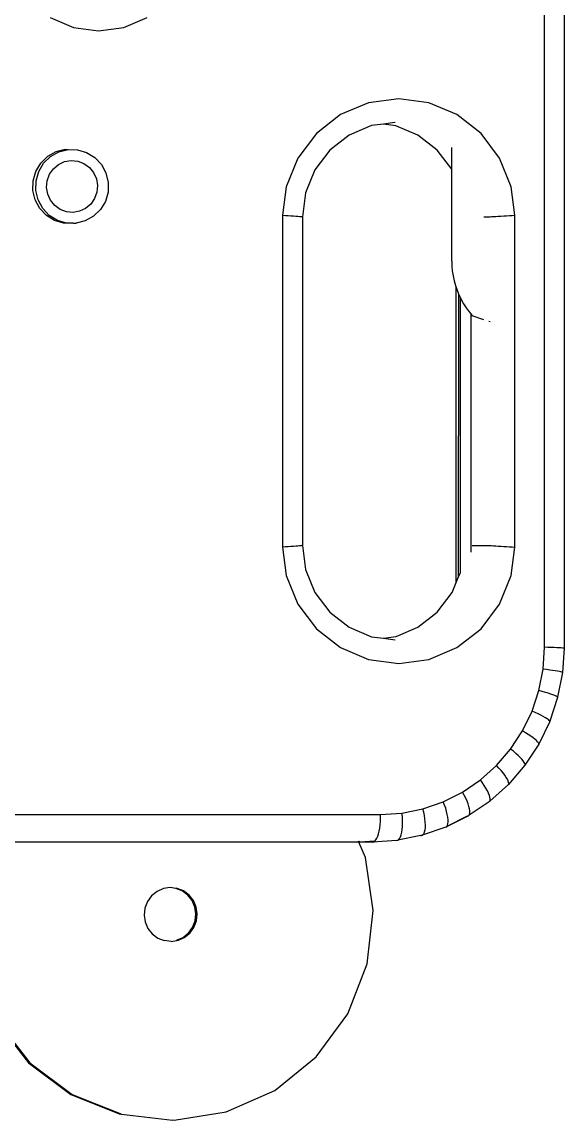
# Model space of a CAD drawing. Header units: millimetres. Extents: x 1380494 to 2061523, y -305664 to -174999.
# Drawn here: x 2014307.7 to 2014438.5, y -276711 to -276446 of the extents above; entities that cross this region are included whole.
import ezdxf

# ---------------------------------------------------------------- set-up
doc = ezdxf.new("R2010")
doc.units = ezdxf.units.MM
doc.header["$LTSCALE"] = 600
doc.header["$MEASUREMENT"] = 0
doc.layers.add('medical equipment', color=171, linetype='Continuous', lineweight=25)

msp = doc.modelspace()

# ---------------------------------------------------------------- linework, layer by layer
at = {"layer": 'medical equipment'}
for p, q in [((2014433.7875, -276596.8923), (2014433.7875, -276233.164)), ((2014438.5033, -276232.9629), (2014438.5033, -276597.0935)), ((2014314.4702, -276444.8727), (2014320.1257, -276447.2617)), ((2014332.2638, -276447.2617), (2014337.9192, -276444.8727)), ((2014320.1257, -276447.2617), (2014326.1947, -276448.0765)), ((2014326.1947, -276448.0765), (2014332.2638, -276447.2617)), ((2014398.5996, -276464.4965), (2014391.3283, -276465.4728)), ((2014405.8708, -276465.4728), (2014398.5996, -276464.4965)), ((2014391.3283, -276465.4728), (2014384.5526, -276468.335)), ((2014412.6465, -276468.335), (2014405.8708, -276465.4728)), ((2014384.5526, -276468.335), (2014378.7342, -276472.888)), ((2014418.465, -276472.888), (2014412.6465, -276468.335)), ((2014392.0552, -276470.9726), (2014386.6261, -276473.266)), ((2014394.9462, -276470.6196), (2014392.0552, -276470.9726)), ((2014397.6832, -276470.2436), (2014394.9462, -276470.6196)), ((2014397.9433, -276471.0219), (2014394.9462, -276470.6196)), ((2014397.7465, -276470.2436), (2014397.6832, -276470.2436)), ((2014403.2602, -276473.2679), (2014397.9433, -276471.0219)), ((2014378.7342, -276472.888), (2014374.2696, -276478.8217)), ((2014386.6261, -276473.266), (2014381.964, -276476.9142)), ((2014407.9219, -276476.9158), (2014403.2602, -276473.2679)), ((2014422.9296, -276478.8217), (2014418.465, -276472.888)), ((2014315.8809, -276477.3186), (2014313.8725, -276478.4454)), ((2014314.575, -276478.4454), (2014316.5833, -276477.3186)), ((2014318.1068, -276476.7603), (2014315.8809, -276477.3186)), ((2014316.5833, -276477.3186), (2014318.8092, -276476.7603)), ((2014318.1068, -276476.7603), (2014318.8092, -276476.7603)), ((2014318.8092, -276476.7603), (2014321.101, -276476.8086)), ((2014321.101, -276476.8086), (2014323.3024, -276477.46)), ((2014323.3024, -276477.46), (2014325.2634, -276478.6704)), ((2014381.964, -276476.9142), (2014378.3866, -276481.6686)), ((2014411.3938, -276481.53), (2014407.9219, -276476.9158)), ((2014411.3938, -276481.53), (2014411.3938, -276476.2523)), ((2014311.0318, -276482.0638), (2014312.2186, -276480.0639)), ((2014311.7342, -276482.0638), (2014312.921, -276480.0639)), ((2014313.8725, -276478.4454), (2014312.2186, -276480.0639)), ((2014312.921, -276480.0639), (2014314.575, -276478.4454)), ((2014315.2663, -276481.4009), (2014316.501, -276480.3559)), ((2014316.501, -276480.3559), (2014317.9589, -276479.6724)), ((2014317.9589, -276479.6724), (2014319.5405, -276479.3969)), ((2014319.5405, -276479.3969), (2014321.1382, -276479.5483)), ((2014321.1382, -276479.5483), (2014322.643, -276480.1163)), ((2014322.643, -276480.1163), (2014323.9524, -276481.062)), ((2014325.2634, -276478.6704), (2014326.8505, -276480.357)), ((2014326.8505, -276480.357), (2014327.9554, -276482.4052)), ((2014374.2696, -276478.8217), (2014371.463, -276485.7316)), ((2014425.7362, -276485.7316), (2014422.9296, -276478.8217)), ((2014310.3929, -276484.3088), (2014311.0318, -276482.0638)), ((2014311.0954, -276484.3088), (2014311.7342, -276482.0638)), ((2014313.782, -276484.2709), (2014314.3389, -276482.7363)), ((2014314.3389, -276482.7363), (2014315.2663, -276481.4009)), ((2014323.9524, -276481.062), (2014324.9771, -276482.3212)), ((2014324.9771, -276482.3212), (2014325.6474, -276483.8079)), ((2014327.9554, -276482.4052), (2014328.5029, -276484.6751)), ((2014378.3866, -276481.6686), (2014376.1378, -276487.2053)), ((2014411.3938, -276503.6725), (2014411.3938, -276481.53)), ((2014310.3457, -276486.6459), (2014310.3929, -276484.3088)), ((2014311.0481, -276486.6459), (2014311.0954, -276484.3088)), ((2014313.6335, -276485.9002), (2014313.782, -276484.2709)), ((2014313.9036, -276487.5132), (2014313.6335, -276485.9002)), ((2014325.6474, -276483.8079), (2014325.9175, -276485.4209)), ((2014325.9175, -276485.4209), (2014325.769, -276487.0502)), ((2014328.5029, -276484.6751), (2014328.4556, -276487.0123)), ((2014371.463, -276485.7316), (2014370.5751, -276492.6094)), ((2014426.6241, -276492.6094), (2014425.7362, -276485.7316)), ((2014310.8931, -276488.9159), (2014310.3457, -276486.6459)), ((2014311.5956, -276488.9159), (2014311.0481, -276486.6459)), ((2014314.5739, -276488.9999), (2014313.9036, -276487.5132)), ((2014325.2121, -276488.5848), (2014324.2847, -276489.9202)), ((2014325.769, -276487.0502), (2014325.2121, -276488.5848)), ((2014328.4556, -276487.0123), (2014327.8168, -276489.2573)), ((2014376.1378, -276487.2053), (2014375.3701, -276492.9691)), ((2014311.998, -276490.964), (2014310.8931, -276488.9159)), ((2014312.7005, -276490.964), (2014311.5956, -276488.9159)), ((2014313.5851, -276492.6507), (2014311.998, -276490.964)), ((2014314.2876, -276492.6507), (2014312.7005, -276490.964)), ((2014315.5986, -276490.2591), (2014314.5739, -276488.9999)), ((2014316.908, -276491.2048), (2014315.5986, -276490.2591)), ((2014318.4128, -276491.7728), (2014316.908, -276491.2048)), ((2014323.05, -276490.9652), (2014321.5921, -276491.6487)), ((2014324.2847, -276489.9202), (2014323.05, -276490.9652)), ((2014326.6299, -276491.2572), (2014324.976, -276492.8757)), ((2014327.8168, -276489.2573), (2014326.6299, -276491.2572)), ((2014315.5462, -276493.8611), (2014313.5851, -276492.6507)), ((2014316.2486, -276493.8611), (2014314.2876, -276492.6507)), ((2014317.7476, -276494.5125), (2014315.5462, -276493.8611)), ((2014318.45, -276494.5125), (2014316.2486, -276493.8611)), ((2014320.0105, -276491.9242), (2014318.4128, -276491.7728)), ((2014321.5921, -276491.6487), (2014320.0105, -276491.9242)), ((2014324.976, -276492.8757), (2014322.9677, -276494.0025)), ((2014370.5751, -276492.6094), (2014370.5751, -276572.7029)), ((2014370.5751, -276492.6094), (2014371.2649, -276492.6538)), ((2014371.2649, -276492.6538), (2014371.9458, -276492.699)), ((2014371.9458, -276492.699), (2014372.602, -276492.7439)), ((2014372.602, -276492.7439), (2014373.2181, -276492.7875)), ((2014373.2181, -276492.7875), (2014373.7797, -276492.8287)), ((2014373.7797, -276492.8287), (2014374.2735, -276492.8667)), ((2014374.2735, -276492.8667), (2014374.6881, -276492.9004)), ((2014374.6881, -276492.9004), (2014375.0138, -276492.9291)), ((2014375.0138, -276492.9291), (2014375.2429, -276492.9522)), ((2014375.2429, -276492.9522), (2014375.3092, -276492.9829)), ((2014375.3092, -276492.9829), (2014375.2429, -276492.9829)), ((2014375.3701, -276492.9691), (2014375.3092, -276492.9829)), ((2014375.3701, -276492.9691), (2014375.3701, -276572.3431)), ((2014419.1425, -276492.9829), (2014420.1838, -276492.9829)), ((2014420.1838, -276492.9829), (2014420.3704, -276492.9794)), ((2014420.3704, -276492.9794), (2014420.6562, -276492.9691)), ((2014420.6562, -276492.9691), (2014421.0343, -276492.9522)), ((2014421.0343, -276492.9522), (2014421.4961, -276492.9291)), ((2014421.4961, -276492.9291), (2014422.0306, -276492.9004)), ((2014422.0306, -276492.9004), (2014422.6253, -276492.8667)), ((2014422.6253, -276492.8667), (2014423.2665, -276492.8287)), ((2014423.2665, -276492.8287), (2014423.9389, -276492.7875)), ((2014423.9389, -276492.7875), (2014424.6269, -276492.7439)), ((2014424.6269, -276492.7439), (2014425.3145, -276492.699)), ((2014425.3145, -276492.699), (2014425.9854, -276492.6538)), ((2014425.9854, -276492.6538), (2014426.6241, -276492.6094)), ((2014426.6241, -276572.7029), (2014426.6241, -276492.6094)), ((2014318.45, -276494.5125), (2014317.7476, -276494.5125)), ((2014320.0393, -276494.5608), (2014318.45, -276494.5125)), ((2014320.0393, -276494.5608), (2014320.7418, -276494.5608)), ((2014322.9677, -276494.0025), (2014320.7418, -276494.5608)), ((2014411.3938, -276503.6725), (2014411.4298, -276504.8724)), ((2014411.4298, -276504.8724), (2014411.5378, -276506.068)), ((2014411.5378, -276506.068), (2014411.7175, -276507.255)), ((2014411.7175, -276507.255), (2014411.968, -276508.429)), ((2014411.968, -276508.429), (2014412.2886, -276509.5859)), ((2014412.2886, -276509.5859), (2014412.6781, -276510.7215)), ((2014412.4472, -276581.3076), (2014412.4472, -276510.0485)), ((2014412.6781, -276510.7215), (2014413.0217, -276511.5563)), ((2014413.0217, -276511.5563), (2014412.9654, -276580.0319)), ((2014413.0217, -276511.5563), (2014413.135, -276511.8316)), ((2014413.135, -276511.8316), (2014413.3973, -276512.3738)), ((2014413.3973, -276512.3738), (2014413.3973, -276578.9685)), ((2014413.3973, -276512.3738), (2014413.6578, -276512.9123)), ((2014413.6578, -276512.9123), (2014414.2445, -276513.9597)), ((2014414.2445, -276513.9597), (2014414.893, -276514.9699)), ((2014414.893, -276514.9699), (2014415.6011, -276515.9394)), ((2014415.6011, -276515.9394), (2014416.0165, -276516.4418)), ((2014416.0165, -276516.4418), (2014416.0165, -276573.9333)), ((2014416.0165, -276516.4418), (2014416.366, -276516.8646)), ((2014419.1425, -276517.8362), (2014416.366, -276516.8646)), ((2014420.6562, -276518.3659), (2014420.3704, -276518.2659)), ((2014371.2649, -276572.6585), (2014370.5751, -276572.7029)), ((2014370.5751, -276572.7029), (2014371.463, -276579.5807)), ((2014371.9458, -276572.6133), (2014371.2649, -276572.6585)), ((2014372.602, -276572.5684), (2014371.9458, -276572.6133)), ((2014373.2181, -276572.5248), (2014372.602, -276572.5684)), ((2014373.7797, -276572.4835), (2014373.2181, -276572.5248)), ((2014374.2735, -276572.4456), (2014373.7797, -276572.4835)), ((2014374.6881, -276572.4119), (2014374.2735, -276572.4456)), ((2014375.0138, -276572.3831), (2014374.6881, -276572.4119)), ((2014375.2429, -276572.36), (2014375.0138, -276572.3831)), ((2014375.2429, -276572.3294), (2014375.3092, -276572.3294)), ((2014375.3092, -276572.3294), (2014375.2429, -276572.36)), ((2014375.3092, -276572.3294), (2014375.3701, -276572.3431)), ((2014375.3701, -276572.3431), (2014376.1378, -276578.107)), ((2014416.3004, -276572.3294), (2014420.1838, -276572.3294)), ((2014420.1838, -276572.3294), (2014420.3704, -276572.3329)), ((2014420.3704, -276572.3329), (2014420.6562, -276572.3431)), ((2014420.6562, -276572.3431), (2014421.0343, -276572.36)), ((2014421.0343, -276572.36), (2014421.4961, -276572.3831)), ((2014421.4961, -276572.3831), (2014422.0306, -276572.4119)), ((2014422.0306, -276572.4119), (2014422.6253, -276572.4456)), ((2014422.6253, -276572.4456), (2014423.2665, -276572.4835)), ((2014423.2665, -276572.4835), (2014423.9389, -276572.5248)), ((2014423.9389, -276572.5248), (2014424.6269, -276572.5684)), ((2014424.6269, -276572.5684), (2014425.3145, -276572.6133)), ((2014425.3145, -276572.6133), (2014425.9854, -276572.6585)), ((2014425.7362, -276579.5807), (2014426.6241, -276572.7029)), ((2014425.9854, -276572.6585), (2014426.6241, -276572.7029)), ((2014376.1378, -276578.107), (2014378.3866, -276583.6437)), ((2014371.463, -276579.5807), (2014374.2696, -276586.4906)), ((2014411.4989, -276583.6425), (2014412.9654, -276580.0319)), ((2014412.9654, -276580.0319), (2014413.3973, -276578.9685)), ((2014422.9296, -276586.4906), (2014425.7362, -276579.5807)), ((2014378.3866, -276583.6437), (2014381.964, -276588.3981)), ((2014407.9219, -276588.3965), (2014411.4989, -276583.6425)), ((2014374.2696, -276586.4906), (2014378.7342, -276592.4243)), ((2014418.465, -276592.4243), (2014422.9296, -276586.4906)), ((2014381.964, -276588.3981), (2014386.6261, -276592.0463)), ((2014403.2602, -276592.0444), (2014407.9219, -276588.3965)), ((2014378.7342, -276592.4243), (2014384.5526, -276596.9773)), ((2014386.6261, -276592.0463), (2014392.0552, -276594.3397)), ((2014392.0552, -276594.3397), (2014394.9462, -276594.6927)), ((2014394.9462, -276594.6927), (2014397.9586, -276594.2883)), ((2014397.9586, -276594.2883), (2014403.2602, -276592.0444)), ((2014412.6465, -276596.9773), (2014418.465, -276592.4243)), ((2014384.5526, -276596.9773), (2014391.3283, -276599.8395)), ((2014394.9462, -276594.6927), (2014397.7465, -276595.0687)), ((2014405.8708, -276599.8395), (2014412.6465, -276596.9773)), ((2014433.4491, -276602.1581), (2014433.7875, -276596.8923)), ((2014434.6166, -276596.9206), (2014433.7875, -276596.8923)), ((2014435.3955, -276596.9484), (2014434.6166, -276596.9206)), ((2014436.111, -276596.9753), (2014435.3955, -276596.9484)), ((2014436.7514, -276597.0007), (2014436.111, -276596.9753)), ((2014437.3058, -276597.0244), (2014436.7514, -276597.0007)), ((2014437.765, -276597.0458), (2014437.3058, -276597.0244)), ((2014438.1213, -276597.0647), (2014437.765, -276597.0458)), ((2014438.3688, -276597.0807), (2014438.1213, -276597.0647)), ((2014438.5033, -276597.0935), (2014438.1261, -276602.962)), ((2014438.5033, -276597.0935), (2014438.3688, -276597.0807)), ((2014391.3283, -276599.8395), (2014398.5996, -276600.8157)), ((2014398.5996, -276600.8157), (2014405.8708, -276599.8395)), ((2014432.4396, -276607.3339), (2014433.4491, -276602.1581)), ((2014434.2727, -276602.2712), (2014433.4491, -276602.1581)), ((2014435.0462, -276602.3823), (2014434.2727, -276602.2712)), ((2014435.7566, -276602.4896), (2014435.0462, -276602.3823)), ((2014436.3921, -276602.5914), (2014435.7566, -276602.4896)), ((2014436.9419, -276602.6859), (2014436.3921, -276602.5914)), ((2014437.397, -276602.7716), (2014436.9419, -276602.6859)), ((2014438.1436, -276602.9997), (2014436.9625, -276608.9278)), ((2014437.7497, -276602.8469), (2014437.397, -276602.7716)), ((2014437.9941, -276602.9108), (2014437.7497, -276602.8469)), ((2014438.1261, -276602.962), (2014437.9941, -276602.9108)), ((2014438.1436, -276602.9997), (2014438.1261, -276602.962)), ((2014430.7762, -276612.3309), (2014432.4396, -276607.3339)), ((2014433.2416, -276607.558), (2014432.4396, -276607.3339)), ((2014433.9937, -276607.7784), (2014433.2416, -276607.558)), ((2014434.6836, -276607.9912), (2014433.9937, -276607.7784)), ((2014435.2995, -276608.193), (2014434.6836, -276607.9912)), ((2014436.9312, -276609.0218), (2014435.0452, -276614.6877)), ((2014435.8312, -276608.3804), (2014435.2995, -276608.193)), ((2014436.2698, -276608.5502), (2014435.8312, -276608.3804)), ((2014436.6081, -276608.6997), (2014436.2698, -276608.5502)), ((2014436.8403, -276608.8262), (2014436.6081, -276608.6997)), ((2014436.9625, -276608.9278), (2014436.8403, -276608.8262)), ((2014436.9312, -276609.0218), (2014436.9727, -276609.0027)), ((2014436.9727, -276609.0027), (2014436.9625, -276608.9278)), ((2014428.4875, -276617.0638), (2014430.7762, -276612.3309)), ((2014431.5425, -276612.6624), (2014430.7762, -276612.3309)), ((2014432.2596, -276612.9881), (2014431.5425, -276612.6624)), ((2014432.9155, -276613.3029), (2014432.2596, -276612.9881)), ((2014435.0436, -276614.7984), (2014432.3891, -276620.2877)), ((2014433.4993, -276613.6012), (2014432.9155, -276613.3029)), ((2014434.0011, -276613.8783), (2014433.4993, -276613.6012)), ((2014434.4127, -276614.1294), (2014434.0011, -276613.8783)), ((2014434.7272, -276614.3504), (2014434.4127, -276614.1294)), ((2014434.9392, -276614.5375), (2014434.7272, -276614.3504)), ((2014435.0452, -276614.6877), (2014434.9392, -276614.5375)), ((2014435.0436, -276614.7984), (2014435.0452, -276614.6877)), ((2014425.6127, -276621.4516), (2014428.4875, -276617.0638)), ((2014429.2047, -276617.4969), (2014428.4875, -276617.0638)), ((2014429.8735, -276617.9225), (2014429.2047, -276617.4969)), ((2014430.4827, -276618.3337), (2014429.8735, -276617.9225)), ((2014431.0223, -276618.7236), (2014430.4827, -276618.3337)), ((2014432.3891, -276620.2877), (2014429.0547, -276625.3767)), ((2014431.4831, -276619.0856), (2014431.0223, -276618.7236)), ((2014431.8574, -276619.4137), (2014431.4831, -276619.0856)), ((2014432.1391, -276619.7024), (2014431.8574, -276619.4137)), ((2014432.3234, -276619.9469), (2014432.1391, -276619.7024)), ((2014432.4072, -276620.1431), (2014432.3234, -276619.9469)), ((2014432.3891, -276620.2877), (2014432.4072, -276620.1431)), ((2014422.2008, -276625.4192), (2014425.6127, -276621.4516)), ((2014426.2681, -276621.9788), (2014425.6127, -276621.4516)), ((2014426.8762, -276622.4971), (2014426.2681, -276621.9788)), ((2014427.4269, -276622.9977), (2014426.8762, -276622.4971)), ((2014427.9108, -276623.4724), (2014427.4269, -276622.9977)), ((2014428.32, -276623.9131), (2014427.9108, -276623.4724)), ((2014418.3103, -276628.8986), (2014422.2008, -276625.4192)), ((2014422.783, -276626.0316), (2014422.2008, -276625.4192)), ((2014423.3191, -276626.6335), (2014422.783, -276626.0316)), ((2014429.0547, -276625.3767), (2014425.0976, -276629.9784)), ((2014428.6476, -276624.3126), (2014428.32, -276623.9131)), ((2014428.8882, -276624.6641), (2014428.6476, -276624.3126)), ((2014429.0376, -276624.9618), (2014428.8882, -276624.6641)), ((2014429.0934, -276625.2007), (2014429.0376, -276624.9618)), ((2014429.0547, -276625.3767), (2014429.0934, -276625.2007)), ((2014414.0077, -276631.8304), (2014418.3103, -276628.8986)), ((2014418.8089, -276629.5857), (2014418.3103, -276628.8986)), ((2014423.8002, -276627.2151), (2014423.3191, -276626.6335)), ((2014424.2182, -276627.7664), (2014423.8002, -276627.2151)), ((2014424.5662, -276628.2783), (2014424.2182, -276627.7664)), ((2014424.8383, -276628.7423), (2014424.5662, -276628.2783)), ((2014425.03, -276629.1506), (2014424.8383, -276628.7423)), ((2014419.263, -276630.2611), (2014418.8089, -276629.5857)), ((2014419.6648, -276630.9136), (2014419.263, -276630.2611)), ((2014420.0076, -276631.5321), (2014419.6648, -276630.9136)), ((2014420.2858, -276632.1065), (2014420.0076, -276631.5321)), ((2014425.0976, -276629.9784), (2014420.5853, -276634.0139)), ((2014425.1381, -276629.4964), (2014425.03, -276629.1506)), ((2014425.0976, -276629.9784), (2014425.1607, -276629.7739)), ((2014425.1607, -276629.7739), (2014425.1381, -276629.4964)), ((2014404.4667, -276635.8607), (2014409.3667, -276634.1645)), ((2014409.3667, -276634.1645), (2014414.0077, -276631.8304)), ((2014409.6734, -276634.9646), (2014409.3667, -276634.1645)), ((2014414.414, -276632.5804), (2014414.0077, -276631.8304)), ((2014414.7773, -276633.3177), (2014414.414, -276632.5804)), ((2014415.0913, -276634.0299), (2014414.7773, -276633.3177)), ((2014415.351, -276634.7052), (2014415.0913, -276634.0299)), ((2014420.4199, -276634.1577), (2014415.5951, -276637.4143)), ((2014420.4946, -276632.6271), (2014420.2858, -276632.1065)), ((2014420.4199, -276634.1577), (2014420.5853, -276634.0139)), ((2014420.6306, -276633.0852), (2014420.4946, -276632.6271)), ((2014420.5853, -276634.0139), (2014420.6763, -276633.7845)), ((2014420.6915, -276633.4732), (2014420.6306, -276633.0852)), ((2014420.6763, -276633.7845), (2014420.6915, -276633.4732)), ((2014394.2279, -276637.2354), (2014399.3915, -276636.8902)), ((2014399.3915, -276636.8902), (2014404.4667, -276635.8607)), ((2014399.484, -276637.7489), (2014399.3915, -276636.8902)), ((2014404.6682, -276636.6973), (2014404.4667, -276635.8607)), ((2014404.8301, -276637.5196), (2014404.6682, -276636.6973)), ((2014409.9387, -276635.7511), (2014409.6734, -276634.9646)), ((2014410.1582, -276636.5109), (2014409.9387, -276635.7511)), ((2014410.3281, -276637.2312), (2014410.1582, -276636.5109)), ((2014415.552, -276635.3322), (2014415.351, -276634.7052)), ((2014415.6908, -276635.9005), (2014415.552, -276635.3322)), ((2014415.7652, -276636.4005), (2014415.6908, -276635.9005)), ((2014415.717, -276637.1638), (2014415.774, -276636.824)), ((2014415.774, -276636.824), (2014415.7652, -276636.4005)), ((2014235.2629, -276637.2354), (2014394.2279, -276637.2354)), ((2014394.1476, -276639.7697), (2014394.2104, -276638.9491)), ((2014394.2104, -276638.9491), (2014394.2373, -276638.0996)), ((2014394.2373, -276638.0996), (2014394.2279, -276637.2354)), ((2014399.5388, -276638.5929), (2014399.484, -276637.7489)), ((2014399.5321, -276640.1813), (2014399.5549, -276639.4083)), ((2014399.5549, -276639.4083), (2014399.5388, -276638.5929)), ((2014404.9497, -276638.3139), (2014404.8301, -276637.5196)), ((2014405.0249, -276639.0671), (2014404.9497, -276638.3139)), ((2014405.0547, -276639.7664), (2014405.0249, -276639.0671)), ((2014415.4103, -276637.5713), (2014410.0068, -276640.2888)), ((2014415.1659, -276637.6321), (2014410.2123, -276640.1214)), ((2014410.4458, -276637.9001), (2014410.3281, -276637.2312)), ((2014410.3675, -276639.8541), (2014410.4697, -276639.4916)), ((2014410.5092, -276638.5064), (2014410.4458, -276637.9001)), ((2014410.4697, -276639.4916), (2014410.5172, -276639.0399)), ((2014410.5172, -276639.0399), (2014410.5092, -276638.5064)), ((2014415.1659, -276637.6321), (2014415.4103, -276637.5713)), ((2014415.4103, -276637.5713), (2014415.5951, -276637.4143)), ((2014415.5951, -276637.4143), (2014415.717, -276637.1638)), ((2014393.5671, -276642.5012), (2014393.7573, -276641.925)), ((2014393.7573, -276641.925), (2014393.9192, -276641.2702)), ((2014393.9192, -276641.2702), (2014394.05, -276640.5478)), ((2014394.05, -276640.5478), (2014394.1476, -276639.7697)), ((2014403.9694, -276642.3312), (2014398.3924, -276643.4625)), ((2014399.0687, -276642.607), (2014399.2371, -276642.1222)), ((2014399.2371, -276642.1222), (2014399.3719, -276641.5497)), ((2014399.3719, -276641.5497), (2014399.4708, -276640.8991)), ((2014399.4708, -276640.8991), (2014399.5321, -276640.1813)), ((2014403.9694, -276642.3312), (2014404.0405, -276642.3316)), ((2014404.1443, -276642.2957), (2014404.0405, -276642.3316)), ((2014404.1443, -276642.2957), (2014404.3016, -276642.2638)), ((2014410.0068, -276640.2888), (2014404.3016, -276642.2638)), ((2014404.3016, -276642.2638), (2014404.5292, -276642.0887)), ((2014404.5292, -276642.0887), (2014404.7195, -276641.8094)), ((2014404.7195, -276641.8094), (2014404.8693, -276641.4303)), ((2014404.8693, -276641.4303), (2014404.9762, -276640.958)), ((2014404.9762, -276640.958), (2014405.0383, -276640.4003)), ((2014405.0383, -276640.4003), (2014405.0547, -276639.7664)), ((2014410.0068, -276640.2888), (2014410.2123, -276640.1214)), ((2014410.2123, -276640.1214), (2014410.3675, -276639.8541)), ((2014389.0076, -276643.9205), (2014298.3338, -276643.9283)), ((2014388.9776, -276643.8504), (2014388.9003, -276643.6695)), ((2014392.3161, -276643.9202), (2014389.0076, -276643.9205)), ((2014390.58, -276647.5969), (2014389.0076, -276643.9205)), ((2014389.0625, -276643.6695), (2014389.3275, -276643.8312)), ((2014389.3275, -276643.8312), (2014389.4199, -276643.8504)), ((2014392.8259, -276643.6927), (2014390.4675, -276643.8503)), ((2014398.1225, -276643.5321), (2014392.3161, -276643.9202)), ((2014392.3161, -276643.9202), (2014392.5928, -276643.8501)), ((2014392.5928, -276643.8501), (2014392.8259, -276643.6927)), ((2014392.8259, -276643.6927), (2014392.8605, -276643.6693)), ((2014392.8605, -276643.6693), (2014393.115, -276643.3807)), ((2014393.115, -276643.3807), (2014393.3518, -276642.9891)), ((2014393.3518, -276642.9891), (2014393.5671, -276642.5012)), ((2014398.1225, -276643.5321), (2014398.3924, -276643.4625)), ((2014398.3924, -276643.4625), (2014398.6428, -276643.2828)), ((2014398.6428, -276643.2828), (2014398.8695, -276642.996)), ((2014398.8695, -276642.996), (2014399.0687, -276642.607)), ((2014392.4519, -276660.4012), (2014390.58, -276647.5969)), ((2014341.8258, -276655.1445), (2014340.2936, -276655.824)), ((2014343.4776, -276654.8901), (2014341.8258, -276655.1445)), ((2014344.8113, -276655.085), (2014343.4776, -276654.8901)), ((2014344.9001, -276655.0513), (2014344.8113, -276655.085)), ((2014346.3643, -276655.7025), (2014344.8113, -276655.085)), ((2014346.4531, -276655.6688), (2014344.9001, -276655.0513)), ((2014345.1366, -276655.0781), (2014344.9001, -276655.0513)), ((2014346.6896, -276655.6956), (2014345.1366, -276655.0781)), ((2014337.9908, -276658.2471), (2014337.3771, -276659.8255)), ((2014338.9856, -276656.8822), (2014337.9908, -276658.2471)), ((2014340.2936, -276655.824), (2014338.9856, -276656.8822)), ((2014347.7056, -276656.7076), (2014346.3643, -276655.7025)), ((2014347.7944, -276656.6739), (2014346.4531, -276655.6688)), ((2014348.0308, -276656.7007), (2014346.6896, -276655.6956)), ((2014348.7437, -276658.0317), (2014347.7056, -276656.7076)), ((2014348.8325, -276657.998), (2014347.7944, -276656.6739)), ((2014349.0689, -276658.0248), (2014348.0308, -276656.7007)), ((2014349.4078, -276659.5845), (2014348.7437, -276658.0317)), ((2014349.4966, -276659.5508), (2014348.8325, -276657.998)), ((2014349.7331, -276659.5776), (2014349.0689, -276658.0248)), ((2014337.3771, -276659.8255), (2014337.1862, -276661.5101)), ((2014349.6528, -276661.2603), (2014349.4078, -276659.5845)), ((2014349.7416, -276661.2266), (2014349.4966, -276659.5508)), ((2014349.9781, -276661.2534), (2014349.7331, -276659.5776)), ((2014390.9934, -276673.2724), (2014392.4519, -276660.4012)), ((2014337.1862, -276661.5101), (2014337.4312, -276663.1859)), ((2014337.4312, -276663.1859), (2014338.0953, -276664.7388)), ((2014348.8482, -276664.5234), (2014349.4619, -276662.9449)), ((2014348.937, -276664.4897), (2014349.5507, -276662.9112)), ((2014349.1734, -276664.5165), (2014349.7872, -276662.938)), ((2014349.4619, -276662.9449), (2014349.6528, -276661.2603)), ((2014349.5507, -276662.9112), (2014349.7416, -276661.2266)), ((2014349.7872, -276662.938), (2014349.9781, -276661.2534)), ((2014338.0953, -276664.7388), (2014339.1334, -276666.0628)), ((2014339.1334, -276666.0628), (2014340.4747, -276667.0679)), ((2014347.8534, -276665.8883), (2014346.6342, -276666.9128)), ((2014346.8706, -276666.9396), (2014348.1786, -276665.8813)), ((2014347.8534, -276665.8883), (2014348.8482, -276664.5234)), ((2014347.9422, -276665.8545), (2014347.8534, -276665.8883)), ((2014347.9422, -276665.8545), (2014348.937, -276664.4897)), ((2014348.1786, -276665.8813), (2014349.1734, -276664.5165)), ((2014340.4747, -276667.0679), (2014342.0277, -276667.6855)), ((2014343.6866, -276667.8735), (2014342.0277, -276667.6855)), ((2014343.6866, -276667.8735), (2014345.0132, -276667.626)), ((2014345.0132, -276667.626), (2014345.102, -276667.5923)), ((2014346.6342, -276666.9128), (2014345.102, -276667.5923)), ((2014345.102, -276667.5923), (2014345.3385, -276667.619)), ((2014345.3385, -276667.619), (2014346.8706, -276666.9396)), ((2014386.3039, -276685.3333), (2014390.9934, -276673.2724)), ((2014301.3337, -276687.0385), (2014309.2654, -276697.1555)), ((2014309.3542, -276697.1218), (2014301.4225, -276687.0048)), ((2014301.659, -276687.0316), (2014309.5907, -276697.1486)), ((2014378.703, -276695.7619), (2014386.3039, -276685.3333)), ((2014309.2654, -276697.1555), (2014319.5136, -276704.835)), ((2014319.6024, -276704.8013), (2014309.3542, -276697.1218)), ((2014309.5907, -276697.1486), (2014319.8389, -276704.8281)), ((2014368.7086, -276703.8475), (2014378.703, -276695.7619)), ((2014319.5136, -276704.835), (2014331.3798, -276709.5537)), ((2014331.4687, -276709.52), (2014319.6024, -276704.8013)), ((2014319.8389, -276704.8281), (2014331.7051, -276709.5468)), ((2014357.002, -276709.0392), (2014368.7086, -276703.8475)), ((2014331.3798, -276709.5537), (2014331.4687, -276709.52)), ((2014331.4687, -276709.52), (2014331.7051, -276709.5468)), ((2014331.7051, -276709.5468), (2014344.0555, -276710.99)), ((2014344.0555, -276710.99), (2014344.1443, -276710.9563)), ((2014344.1443, -276710.9563), (2014344.3807, -276710.9831)), ((2014344.3807, -276710.9831), (2014357.002, -276709.0392))]:
    msp.add_line(p, q, dxfattribs=at)

doc.saveas('drawing.dxf')
